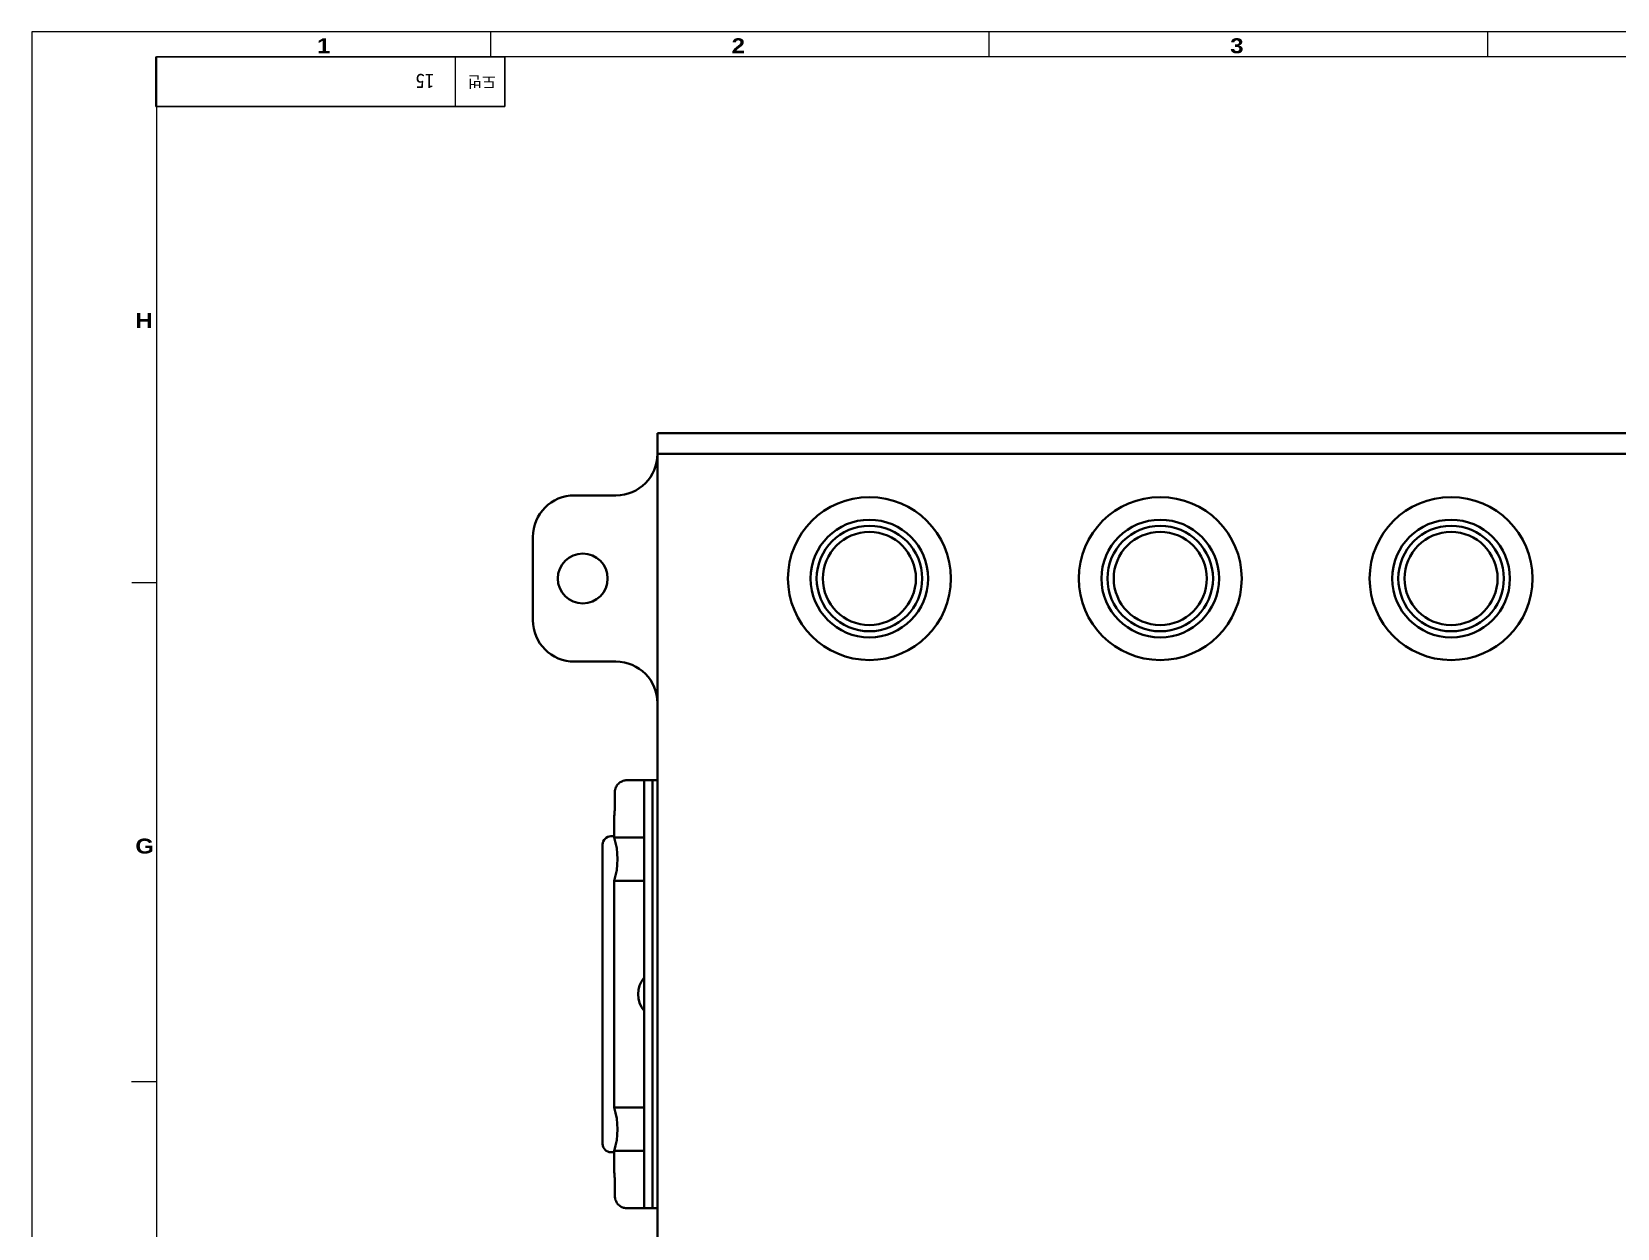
# Model space of a CAD drawing. Header units: millimetres. Extents: x 12 to 1415, y 12 to 997.
# Drawn here: x 11.9 to 393.6, y 709.2 to 997.1 of the extents above; entities that cross this region are included whole.
import ezdxf
from ezdxf.enums import TextEntityAlignment as Align

# ---------------------------------------------------------------- set-up
doc = ezdxf.new("R2010")
doc.units = ezdxf.units.MM
doc.header["$LTSCALE"] = 1.2
doc.layers.get('0').update_dxf_attribs({"lineweight": 25})
for name, color, linetype, lineweight in [('Default', 7, 'Continuous', 25), ('가시적인 것(ISO)', 7, 'Continuous', 40), ('제목(ISO)', 7, 'Continuous', 50)]:
    doc.layers.add(name, color=color, linetype=linetype, lineweight=lineweight)
doc.styles.add('ISO Proportional', font='arial.ttf')
doc.styles.get("Standard").update_dxf_attribs({"font": 'txt.shx'})
doc.styles.add('텍스트 스타일450', font='')
doc.styles.add('텍스트 스타일469', font='')
doc.styles.add('텍스트 스타일477', font='')
doc.styles.add('텍스트 스타일487', font='')
doc.styles.add('텍스트 스타일489', font='')
doc.styles.add('텍스트 스타일490', font='')
doc.styles.add('텍스트 스타일495', font='')
doc.styles.get('텍스트 스타일450').set_extended_font_data('DotumChe')
doc.styles.get('텍스트 스타일469').set_extended_font_data('DotumChe')
doc.styles.get('텍스트 스타일477').set_extended_font_data('DotumChe')
doc.styles.get('텍스트 스타일487').set_extended_font_data('DotumChe')
doc.styles.get('텍스트 스타일489').set_extended_font_data('DotumChe')
doc.styles.get('텍스트 스타일490').set_extended_font_data('DotumChe')
doc.styles.get('텍스트 스타일495').set_extended_font_data('DotumChe')

# ---------------------------------------------------------------- blocks, each defined once
blk = doc.blocks.new('경계 A0_테크윈승압기_도면경계')
at = {"layer": 'Default', "color": 7, "linetype": 'Continuous'}
for p, q in [((1178.95, 830.9), (9.95, 830.9)), ((9.95, 830.9), (9.95, 9.9)), ((101.95, 830.9), (101.95, 825.9)), ((201.95, 830.9), (201.95, 825.9)), ((301.95, 830.9), (301.95, 825.9)), ((1173.95, 825.9), (34.95, 825.9)), ((34.95, 825.9), (34.95, 14.9)), ((35.04, 720.4), (30.04, 720.4)), ((34.95, 620.4), (29.95, 620.4))]:
    blk.add_line(p, q, dxfattribs=at)
at = {"layer": 'Default', "color": 7, "char_height": 3, "attachment_point": 1, "line_spacing_factor": 0.498}
for s, insert in [('\\f돋움체|b0|i0;\\H3.0000;{\\fArial Black|b0|i0;\\H3.0000;\\fArial Black|b0|i0;\\H3.0000;\\fArial Black|b0|i0;\\H3.0000;1}', (67.17, 829.58)), ('\\f돋움체|b0|i0;\\H3.0000;{\\fArial Black|b0|i0;\\H3.0000;\\fArial Black|b0|i0;\\H3.0000;\\fArial Black|b0|i0;\\H3.0000;2}', (150.34, 829.59)), ('\\f돋움체|b0|i0;\\H3.0000;{\\fArial Black|b0|i0;\\H3.0000;\\fArial Black|b0|i0;\\H3.0000;\\fArial Black|b0|i0;\\H3.0000;3}', (250.34, 829.59)), ('\\f돋움체|b0|i0;\\H3.0000;{\\fArial Black|b0|i0;\\H3.0000;\\fArial Black|b0|i0;\\H3.0000;\\fArial Black|b0|i0;\\H3.0000;H}', (30.74, 774.52)), ('\\f돋움체|b0|i0;\\H3.0000;{\\fArial Black|b0|i0;\\H3.0000;\\fArial Black|b0|i0;\\H3.0000;\\fArial Black|b0|i0;\\H3.0000;G}', (30.74, 669.15))]:
    blk.add_mtext(s, dxfattribs=dict(at, insert=insert))
blk = doc.blocks.new('제목 블록 A0_테크윈_표제')
for p, q in [((-734.05, 825.9), (-664.05, 825.9)), ((-734.05, 815.9), (-734.05, 825.9)), ((-664.05, 825.9), (-664.05, 815.9)), ((-664.05, 815.9), (-734.05, 815.9))]:
    blk.add_line(p, q)
at = {"layer": 'Default', "color": 7, "linetype": 'Continuous'}
for p, q in [((-674.05, 825.9), (-674.05, 815.9)), ((-664.05, 815.9), (-664.05, 825.9)), ((-734.05, 815.9), (-664.05, 815.9))]:
    blk.add_line(p, q, dxfattribs=at)
at = {"layer": 'Default', "color": 7, "insert": (-665.87, 819.7), "char_height": 2.3, "attachment_point": 1, "rotation": 180, "line_spacing_factor": 0.3818}
blk.add_mtext('\\f돋움체|b0|i0;\\W0.98;\\H2.3000;{\\f돋움체|b0|i0;\\W0.98;\\H2.3000;\\f돋움체|b0|i0;\\W0.98;\\H2.3000;\\f돋움체|b0|i0;\\W0.98;\\H2.3000;도번}', dxfattribs=at)
at = {"layer": '제목(ISO)', "color": 7, "style": '텍스트 스타일469'}
blk.add_attdef('부품_번호_001', (-678.26, 822.44), '', height=2.9, rotation=180, dxfattribs=at)
at = {"layer": '제목(ISO)', "color": 7}
for tag, height, style, p in [('30._수정내용_부호', 2, '텍스트 스타일477', (259.95, 808.9)), ('31._수정내용_위치', 2, '텍스트 스타일477', (269.95, 808.9)), ('32._수정내용_내용', 2, '텍스트 스타일477', (304.95, 808.9)), ('33._수정내용_수정자', 2, '텍스트 스타일477', (344.95, 808.9)), ('34._수정내용_승인자', 2, '텍스트 스타일477', (364.95, 808.9)), ('35._수정내용_비고', 2, '텍스트 스타일477', (389.95, 808.9)), ('제목', 3.99, '텍스트 스타일490', (364.95, 42.4))]:
    blk.add_attdef(tag, text='', height=height, dxfattribs=dict(at, style=style)).set_placement(p, align=Align.MIDDLE_CENTER)
for tag, p, height, style in [('09._대체가능재질_001', (214.8, 70.45), 2.9, '텍스트 스타일469'), ('22._년월일_001', (298.99, 61.05), 2.9, '텍스트 스타일469'), ('12._관리소_001', (363.3, 58.41), 4.98, '텍스트 스타일489'), ('10._원도_001', (174.08, 54.9), 2, 'ISO Proportional'), ('21._승인부서_001', (299.12, 52.65), 2.5, '텍스트 스타일495'), ('23._소수_001', (214.8, 49.95), 2.9, '텍스트 스타일469'), ('15._검도_001', (273.85, 45.4), 2, '텍스트 스타일477'), ('18._승인_001', (303.85, 45.4), 2, '텍스트 스타일477'), ('16._제도_001', (273.85, 40.4), 2, '텍스트 스타일477'), ('19._검도1_001', (303.85, 40.4), 2, '텍스트 스타일477'), ('17._설계_001', (273.85, 35.4), 2, '텍스트 스타일477'), ('20._검도2_001', (303.85, 35.4), 2, '텍스트 스타일477'), ('24._관련도면_001', (156.49, 29.26), 2.29, '텍스트 스타일487'), ('02._적용품목_001', (191.49, 29.26), 2.29, '텍스트 스타일487'), ('05._열처리_001', (214.8, 28.45), 2.9, '텍스트 스타일469'), ('14._작성부서_001', (299.38, 26.45), 2.9, '텍스트 스타일469'), ('부품_번호_001', (370.91, 27.45), 2.9, '텍스트 스타일469'), ('07._장중_001', (354.19, 17.95), 2.3, '텍스트 스타일450'), ('08._번째_001', (384.19, 17.96), 2.29, '텍스트 스타일487'), ('부품_번호_001', (153.72, 15.75), 2.3, '텍스트 스타일450'), ('25._재고번호_001', (186.43, 15.76), 2.29, '텍스트 스타일487'), ('13._척도_001', (275.29, 16.4), 2, '텍스트 스타일477'), ('질량\\P1;_001', (312.75, 16.46), 2, '텍스트 스타일477')]:
    blk.add_attdef(tag, p, '', height=height, dxfattribs=dict(at, style=style))
at = {"layer": '제목(ISO)', "color": 7, "style": '텍스트 스타일469'}
for tag, p in [('재질', (219.95, 39.9)), ('06._보호피막처리', (214.95, 17.9))]:
    blk.add_attdef(tag, text='', height=2.9, dxfattribs=at).set_placement(p, align=Align.MIDDLE_LEFT)

msp = doc.modelspace()

# ---------------------------------------------------------------- linework, layer by layer
at = {"layer": '가시적인 것(ISO)'}
for p, q in [((162.56, 900.54), (474.56, 900.54)), ((162.56, 895.54), (162.56, 900.54)), ((162.56, 895.54), (162.56, 635.54)), ((474.56, 895.54), (162.56, 895.54)), ((162.56, 895.54), (474.56, 895.54)), ((142.56, 885.54), (152.56, 885.54)), ((132.56, 855.54), (132.56, 875.54)), ((152.56, 845.54), (142.56, 845.54)), ((159.36, 817.04), (155.26, 817.04)), ((161.36, 817.04), (159.36, 817.04)), ((159.36, 817.04), (159.36, 807.04)), ((161.36, 807.04), (161.36, 817.04)), ((161.36, 817.04), (162.56, 817.04)), ((161.36, 817.04), (161.36, 807.04)), ((152.27, 814.04), (152.27, 810.54)), ((152.14, 807.89), (152.14, 803.26)), ((159.36, 807.04), (159.36, 724.04)), ((161.36, 807.04), (161.36, 765.54)), ((161.36, 807.04), (161.36, 724.04)), ((149.36, 801.54), (149.36, 729.54)), ((152.14, 803.54), (151.36, 803.54)), ((152.14, 803.26), (159.36, 803.26)), ((152.14, 792.83), (159.36, 792.83)), ((152.14, 792.83), (152.14, 738.26)), ((161.36, 765.54), (161.36, 724.04)), ((152.14, 738.26), (159.36, 738.26)), ((152.14, 727.54), (151.36, 727.54)), ((152.14, 727.83), (159.36, 727.83)), ((152.14, 727.83), (152.14, 723.2)), ((159.36, 724.04), (159.36, 714.04)), ((161.36, 714.04), (161.36, 724.04)), ((161.36, 724.04), (161.36, 714.04)), ((152.27, 720.54), (152.27, 717.04)), ((155.26, 714.04), (159.36, 714.04)), ((161.36, 714.04), (159.36, 714.04)), ((161.36, 714.04), (162.56, 714.04))]:
    msp.add_line(p, q, dxfattribs=at)
for centre, radius in [((213.56, 865.54), 19.6), ((283.56, 865.54), 19.6), ((353.56, 865.54), 19.6), ((213.56, 865.54), 14.15), ((213.56, 865.54), 12.7), ((283.56, 865.54), 14.15), ((283.56, 865.54), 12.7), ((353.56, 865.54), 14.15), ((353.56, 865.54), 12.7), ((213.56, 865.54), 11.2), ((283.56, 865.54), 11.2), ((353.56, 865.54), 11.2), ((144.56, 865.54), 6)]:
    msp.add_circle(centre, radius, dxfattribs=at)
for centre, radius, start, end in [((152.56, 895.54), 10, 270, 0), ((142.56, 875.54), 10, 90, 180), ((142.56, 855.54), 10, 180, 270), ((152.56, 835.54), 10, 0, 90), ((151.36, 801.54), 2, 90, 180), ((135.29, 798.04), 17.64, 342.798, 17.202), ((163.95, 765.54), 6.08, 138.8879, 221.1121), ((135.29, 733.04), 17.64, 342.798, 17.202), ((151.36, 729.54), 2, 180, 270)]:
    msp.add_arc(centre, radius, start, end, dxfattribs=at)
for points, knots in [([(155.26, 817.04), (155.07, 817.04), (154.88, 817.02), (154.5, 816.95), (154.32, 816.89), (154.02, 816.77), (153.91, 816.72), (153.64, 816.57), (153.5, 816.47), (153.29, 816.3), (153.22, 816.24), (153.02, 816.03), (152.89, 815.88), (152.7, 815.59), (152.63, 815.47), (152.47, 815.13), (152.4, 814.92), (152.32, 814.6), (152.3, 814.49), (152.28, 814.26), (152.27, 814.15), (152.27, 814.04)], [-0.4721105, -0.4721105, -0.4721105, -0.4721105, -0.4141639, -0.4141639, -0.3562023, -0.3562023, -0.3174774, -0.3174774, -0.265726, -0.265726, -0.236468, -0.236468, -0.1779283, -0.1779283, -0.1335303, -0.1335303, -0.0668543, -0.0668543, -0.0334584, -0.0334584, -0.000001, -0.000001, -0.000001, -0.000001]), ([(152.27, 810.54), (152.27, 810.4), (152.27, 810.26), (152.26, 809.98), (152.26, 809.84), (152.25, 809.62), (152.24, 809.53), (152.21, 809.07), (152.18, 808.75), (152.15, 808.28), (152.14, 808.12), (152.14, 807.94), (152.14, 807.91), (152.14, 807.89)], [-0.674812, -0.674812, -0.674812, -0.674812, -0.6317569, -0.6317569, -0.5886365, -0.5886365, -0.5593481, -0.5593481, -0.4371859, -0.4371859, -0.3631935, -0.3631935, -0.3481317, -0.3481317, -0.3481317, -0.3481317]), ([(152.14, 723.2), (152.14, 723.17), (152.14, 723.14), (152.14, 722.96), (152.15, 722.8), (152.18, 722.34), (152.21, 722.01), (152.24, 721.55), (152.25, 721.46), (152.26, 721.24), (152.26, 721.1), (152.27, 720.82), (152.27, 720.68), (152.27, 720.54)], [-0.3210698, -0.3210698, -0.3210698, -0.3210698, -0.3060676, -0.3060676, -0.2333495, -0.2333495, -0.1133717, -0.1133717, -0.0846146, -0.0846146, -0.0422756, -0.0422756, -0.000001, -0.000001, -0.000001, -0.000001]), ([(152.27, 717.04), (152.27, 716.85), (152.29, 716.65), (152.37, 716.27), (152.42, 716.08), (152.55, 715.78), (152.6, 715.67), (152.75, 715.4), (152.85, 715.26), (153.02, 715.05), (153.09, 714.98), (153.3, 714.77), (153.45, 714.65), (153.85, 714.38), (154.12, 714.25), (154.54, 714.13), (154.68, 714.09), (154.97, 714.05), (155.12, 714.04), (155.26, 714.04)], [-0.4722097, -0.4722097, -0.4722097, -0.4722097, -0.4138475, -0.4138475, -0.3554457, -0.3554457, -0.3164639, -0.3164639, -0.2644861, -0.2644861, -0.235197, -0.235197, -0.1767774, -0.1767774, -0.0883828, -0.0883828, -0.0442449, -0.0442449, -0.000001, -0.000001, -0.000001, -0.000001])]:
    msp.add_open_spline(points, degree=3, knots=knots, dxfattribs=at)

# ---------------------------------------------------------------- block references
at = {"xscale": 1.2, "yscale": 1.2, "zscale": 1.2}
msp.add_blockref('경계 A0_테크윈승압기_도면경계', (0, 0), dxfattribs=at)
ref = msp.add_blockref('제목 블록 A0_테크윈_표제', (922.71, 0), dxfattribs=dict(xscale=1.2, yscale=1.2, zscale=1.2))
ref.add_attrib('부품_번호_001', '15', (108.8, 986.93), dxfattribs={"layer": '제목(ISO)', "color": 7, "height": 3.48, "rotation": 180, "style": '텍스트 스타일469'})

doc.saveas('drawing.dxf')
